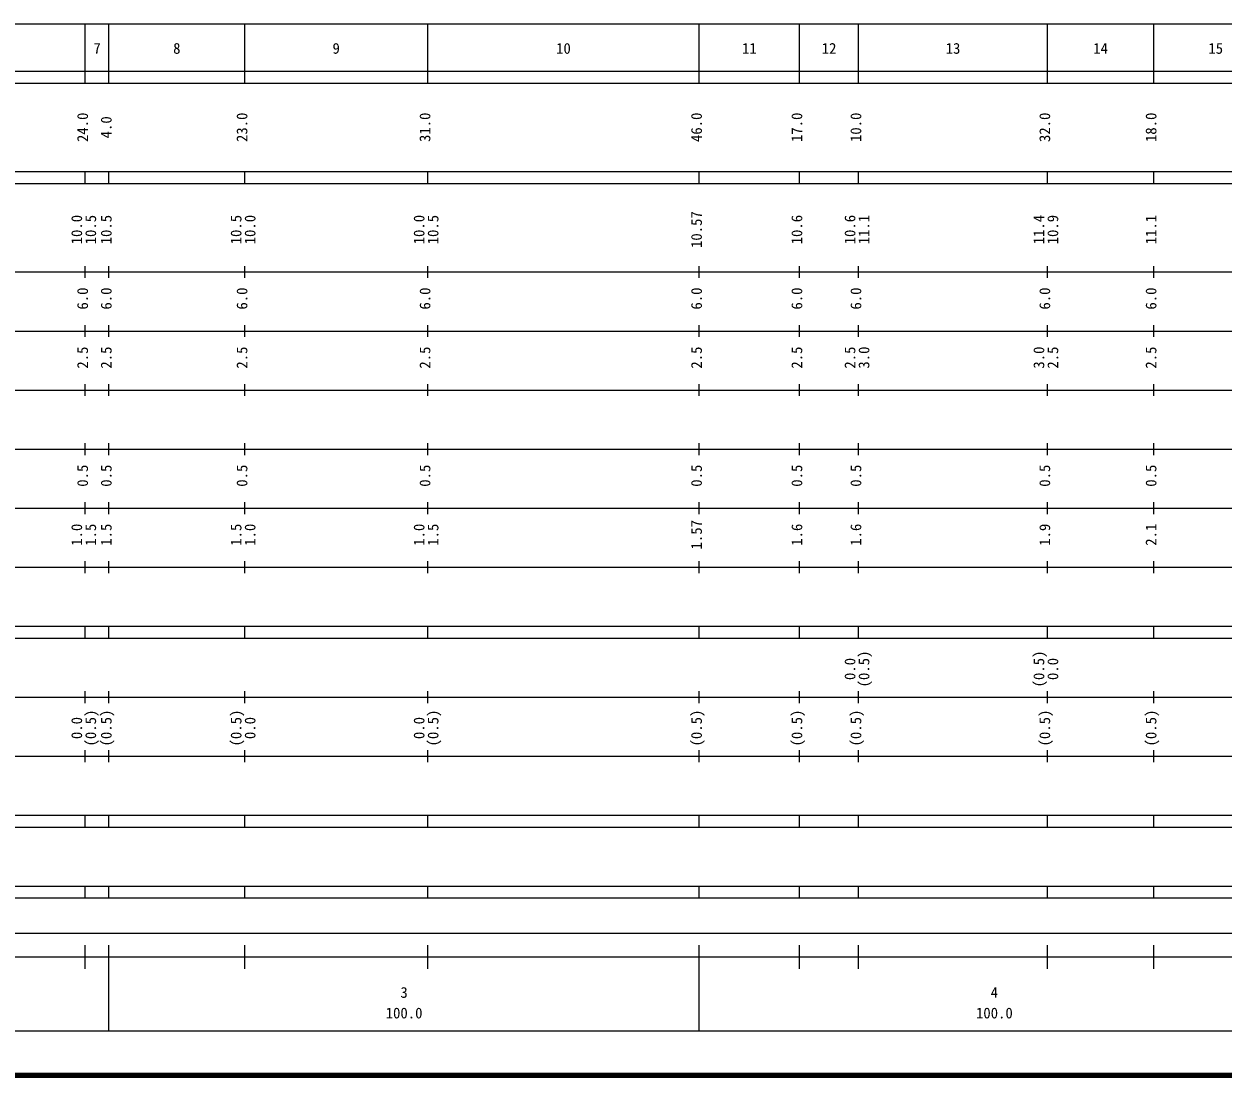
# Model space of a CAD drawing. Units: millimetres on the paper, enlarged 1000 times. Extents: x 40000 to 680000, y 20000 to 380000.
# Drawn here: x 253608 to 456736, y 20000 to 198000 of the extents above; entities that cross this region are included whole.
import ezdxf
from ezdxf.enums import TextEntityAlignment as Align

# ---------------------------------------------------------------- set-up
doc = ezdxf.new("R2010")
doc.units = ezdxf.units.MM
doc.header["$LTSCALE"] = 1000
doc.layers.add('M-TTL', color=2, linetype='Continuous', lineweight=140)
doc.layers.add('M-TTL-BAND', color=7, linetype='Continuous', lineweight=25)
doc.styles.add('ＭＳ ゴシック', font='')
doc.styles.get('ＭＳ ゴシック').set_extended_font_data('MS Gothic')

msp = doc.modelspace()

# ---------------------------------------------------------------- linework, layer by layer
at = {"layer": 'M-TTL'}
msp.add_line((40000, 20000), (680000, 20000), dxfattribs=at)
at = {"layer": 'M-TTL-BAND'}
for p, q in [((68000, 198000), (579000, 198000)), ((264000, 188000), (264000, 198000)), ((268000, 188000), (268000, 198000)), ((291000, 188000), (291000, 198000)), ((322000, 188000), (322000, 198000)), ((368000, 188000), (368000, 198000)), ((385000, 188000), (385000, 198000)), ((395000, 188000), (395000, 198000)), ((427000, 188000), (427000, 198000)), ((445000, 188000), (445000, 198000)), ((40000, 190000), (579000, 190000)), ((40000, 188000), (579000, 188000)), ((40000, 173000), (579000, 173000)), ((264000, 171000), (264000, 173000)), ((268000, 171000), (268000, 173000)), ((291000, 171000), (291000, 173000)), ((322000, 171000), (322000, 173000)), ((368000, 171000), (368000, 173000)), ((385000, 171000), (385000, 173000)), ((395000, 171000), (395000, 173000)), ((427000, 171000), (427000, 173000)), ((445000, 171000), (445000, 173000)), ((40000, 171000), (579000, 171000)), ((264000, 155000), (264000, 157000)), ((268000, 155000), (268000, 157000)), ((291000, 155000), (291000, 157000)), ((322000, 155000), (322000, 157000)), ((368000, 155000), (368000, 157000)), ((385000, 155000), (385000, 157000)), ((395000, 155000), (395000, 157000)), ((427000, 155000), (427000, 157000)), ((445000, 155000), (445000, 157000)), ((40000, 156000), (579000, 156000)), ((264000, 145000), (264000, 147000)), ((268000, 145000), (268000, 147000)), ((291000, 145000), (291000, 147000)), ((322000, 145000), (322000, 147000)), ((368000, 145000), (368000, 147000)), ((385000, 145000), (385000, 147000)), ((395000, 145000), (395000, 147000)), ((427000, 145000), (427000, 147000)), ((445000, 145000), (445000, 147000)), ((46000, 146000), (579000, 146000)), ((264000, 135000), (264000, 137000)), ((268000, 135000), (268000, 137000)), ((291000, 135000), (291000, 137000)), ((322000, 135000), (322000, 137000)), ((368000, 135000), (368000, 137000)), ((385000, 135000), (385000, 137000)), ((395000, 135000), (395000, 137000)), ((427000, 135000), (427000, 137000)), ((445000, 135000), (445000, 137000)), ((52000, 136000), (579000, 136000)), ((46000, 126000), (579000, 126000)), ((264000, 125000), (264000, 127000)), ((268000, 125000), (268000, 127000)), ((291000, 125000), (291000, 127000)), ((322000, 125000), (322000, 127000)), ((368000, 125000), (368000, 127000)), ((385000, 125000), (385000, 127000)), ((395000, 125000), (395000, 127000)), ((427000, 125000), (427000, 127000)), ((445000, 125000), (445000, 127000)), ((52000, 116000), (579000, 116000)), ((264000, 115000), (264000, 117000)), ((268000, 115000), (268000, 117000)), ((291000, 115000), (291000, 117000)), ((322000, 115000), (322000, 117000)), ((368000, 115000), (368000, 117000)), ((385000, 115000), (385000, 117000)), ((395000, 115000), (395000, 117000)), ((427000, 115000), (427000, 117000)), ((445000, 115000), (445000, 117000)), ((46000, 106000), (579000, 106000)), ((264000, 105000), (264000, 107000)), ((268000, 105000), (268000, 107000)), ((291000, 105000), (291000, 107000)), ((322000, 105000), (322000, 107000)), ((368000, 105000), (368000, 107000)), ((385000, 105000), (385000, 107000)), ((395000, 105000), (395000, 107000)), ((427000, 105000), (427000, 107000)), ((445000, 105000), (445000, 107000)), ((40000, 96000), (579000, 96000)), ((264000, 94000), (264000, 96000)), ((268000, 94000), (268000, 96000)), ((291000, 94000), (291000, 96000)), ((322000, 94000), (322000, 96000)), ((368000, 94000), (368000, 96000)), ((385000, 94000), (385000, 96000)), ((395000, 94000), (395000, 96000)), ((427000, 94000), (427000, 96000)), ((445000, 94000), (445000, 96000)), ((40000, 94000), (579000, 94000)), ((49000, 84000), (579000, 84000)), ((264000, 83000), (264000, 85000)), ((268000, 83000), (268000, 85000)), ((291000, 83000), (291000, 85000)), ((322000, 83000), (322000, 85000)), ((368000, 83000), (368000, 85000)), ((385000, 83000), (385000, 85000)), ((395000, 83000), (395000, 85000)), ((427000, 83000), (427000, 85000)), ((445000, 83000), (445000, 85000)), ((40000, 74000), (579000, 74000)), ((264000, 73000), (264000, 75000)), ((268000, 73000), (268000, 75000)), ((291000, 73000), (291000, 75000)), ((322000, 73000), (322000, 75000)), ((368000, 73000), (368000, 75000)), ((385000, 73000), (385000, 75000)), ((395000, 73000), (395000, 75000)), ((427000, 73000), (427000, 75000)), ((445000, 73000), (445000, 75000)), ((40000, 64000), (579000, 64000)), ((264000, 62000), (264000, 64000)), ((268000, 62000), (268000, 64000)), ((291000, 62000), (291000, 64000)), ((322000, 62000), (322000, 64000)), ((368000, 62000), (368000, 64000)), ((385000, 62000), (385000, 64000)), ((395000, 62000), (395000, 64000)), ((427000, 62000), (427000, 64000)), ((445000, 62000), (445000, 64000)), ((40000, 62000), (579000, 62000)), ((40000, 52000), (579000, 52000)), ((264000, 50000), (264000, 52000)), ((268000, 50000), (268000, 52000)), ((291000, 50000), (291000, 52000)), ((322000, 50000), (322000, 52000)), ((368000, 50000), (368000, 52000)), ((385000, 50000), (385000, 52000)), ((395000, 50000), (395000, 52000)), ((427000, 50000), (427000, 52000)), ((445000, 50000), (445000, 52000)), ((40000, 50000), (579000, 50000)), ((71000, 44000), (565000, 44000)), ((264000, 38000), (264000, 42000)), ((268000, 27500), (268000, 42000)), ((291000, 38000), (291000, 42000)), ((322000, 38000), (322000, 42000)), ((368000, 27500), (368000, 42000)), ((385000, 38000), (385000, 42000)), ((395000, 38000), (395000, 42000)), ((427000, 38000), (427000, 42000)), ((445000, 38000), (445000, 42000)), ((40000, 40000), (579000, 40000)), ((68000, 27500), (579000, 27500))]:
    msp.add_line(p, q, dxfattribs=at)

# ---------------------------------------------------------------- texts
at = {"layer": 'M-TTL-BAND', "style": 'ＭＳ ゴシック'}
for s, p in [('7', (266000, 192405)), ('8', (279500, 192405)), ('9', (306500, 192405)), ('10', (345000, 192405)), ('11', (376500, 192405)), ('12', (390000, 192405)), ('13', (411000, 192405)), ('14', (436000, 192405)), ('15', (455500, 192405)), ('3', (318000, 32523)), ('4', (418000, 32523)), ('100.0', (318000, 29033)), ('100.0', (418000, 29033))]:
    msp.add_text(s, height=1833, dxfattribs=at).set_placement(p, align=Align.BOTTOM_CENTER)
for s, p in [('24.0', (265000, 180500)), ('23.0', (292000, 180500)), ('31.0', (323000, 180500)), ('46.0', (369000, 180500)), ('17.0', (386000, 180500)), ('10.0', (396000, 180500)), ('32.0', (428000, 180500)), ('18.0', (446000, 180500)), ('4.0', (269000, 180500)), ('10.0', (264000, 163174)), ('10.5', (266370, 163174)), ('10.5', (269000, 163174)), ('10.5', (291000, 163174)), ('10.0', (293370, 163174)), ('10.0', (322000, 163174)), ('10.5', (324370, 163174)), ('10.57', (369000, 163174)), ('10.6', (386000, 163174)), ('10.6', (395000, 163174)), ('11.1', (397370, 163174)), ('11.4', (427000, 163174)), ('10.9', (429370, 163174)), ('11.1', (446000, 163174)), ('6.0', (265000, 151500)), ('6.0', (269000, 151500)), ('6.0', (292000, 151500)), ('6.0', (323000, 151500)), ('6.0', (369000, 151500)), ('6.0', (386000, 151500)), ('6.0', (396000, 151500)), ('6.0', (428000, 151500)), ('6.0', (446000, 151500)), ('2.5', (265000, 141500)), ('2.5', (269000, 141500)), ('2.5', (292000, 141500)), ('2.5', (323000, 141500)), ('2.5', (369000, 141500)), ('2.5', (386000, 141500)), ('2.5', (395000, 141500)), ('3.0', (397370, 141500)), ('3.0', (427000, 141500)), ('2.5', (429370, 141500)), ('2.5', (446000, 141500)), ('0.5', (265000, 121500)), ('0.5', (269000, 121500)), ('0.5', (292000, 121500)), ('0.5', (323000, 121500)), ('0.5', (369000, 121500)), ('0.5', (386000, 121500)), ('0.5', (396000, 121500)), ('0.5', (428000, 121500)), ('0.5', (446000, 121500)), ('1.57', (369000, 111500)), ('1.0', (264000, 111500)), ('1.5', (266370, 111500)), ('1.5', (269000, 111500)), ('1.5', (291000, 111500)), ('1.0', (293370, 111500)), ('1.0', (322000, 111500)), ('1.5', (324370, 111500)), ('1.6', (386000, 111500)), ('1.6', (396000, 111500)), ('1.9', (428000, 111500)), ('2.1', (446000, 111500)), ('(0.5)', (397370, 88764)), ('(0.5)', (427000, 88764)), ('0.0', (395000, 88764)), ('0.0', (429370, 88764)), ('(0.5)', (266370, 78764)), ('(0.5)', (269000, 78764)), ('(0.5)', (291000, 78764)), ('(0.5)', (324370, 78764)), ('(0.5)', (369000, 78764)), ('(0.5)', (386000, 78764)), ('(0.5)', (396000, 78764)), ('(0.5)', (428000, 78764)), ('(0.5)', (446000, 78764)), ('0.0', (264000, 78764)), ('0.0', (293370, 78764)), ('0.0', (322000, 78764))]:
    msp.add_text(s, height=1833, rotation=90, dxfattribs=at).set_placement(p, align=Align.BOTTOM_CENTER)

doc.saveas('drawing.dxf')
